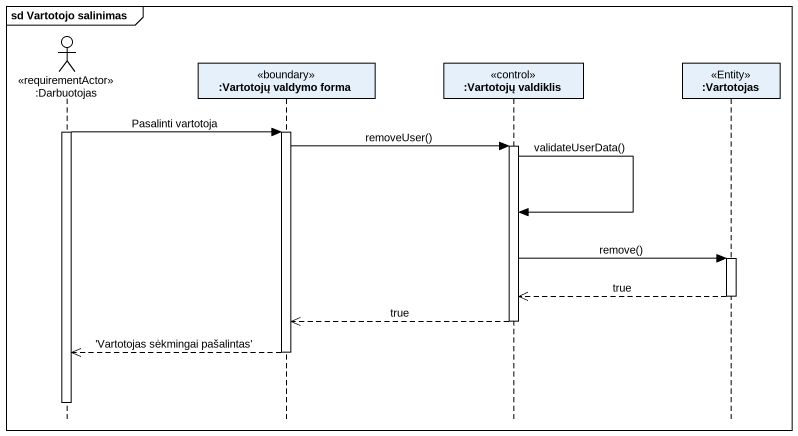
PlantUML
@startuml
mainframe sd Vartotojo salinimas
hide footbox
actor ":Darbuotojas" as Darbuotojas <<requirementActor>>
participant ":Vartotojų valdymo forma" as Vartotojų_valdymo_forma <<boundary>>
participant ":Vartotojų valdiklis" as Vartotojų_valdiklis <<control>>
participant ":Vartotojas" as Vartotojas <<Entity>>

activate Darbuotojas
Darbuotojas -> Vartotojų_valdymo_forma : Pasalinti vartotoja
activate Vartotojų_valdymo_forma
Vartotojų_valdymo_forma -> Vartotojų_valdiklis : removeUser()
activate Vartotojų_valdiklis
Vartotojų_valdiklis -> Vartotojų_valdiklis : validateUserData()
Vartotojų_valdiklis -> Vartotojas : remove()
activate Vartotojas
Vartotojas -->> Vartotojų_valdiklis : true
deactivate Vartotojas
Vartotojų_valdiklis -->> Vartotojų_valdymo_forma : true
deactivate Vartotojų_valdiklis
Vartotojų_valdymo_forma -->> Darbuotojas : 'Vartotojas sėkmingai pašalintas'
deactivate Vartotojų_valdymo_forma
deactivate Darbuotojas
@enduml
